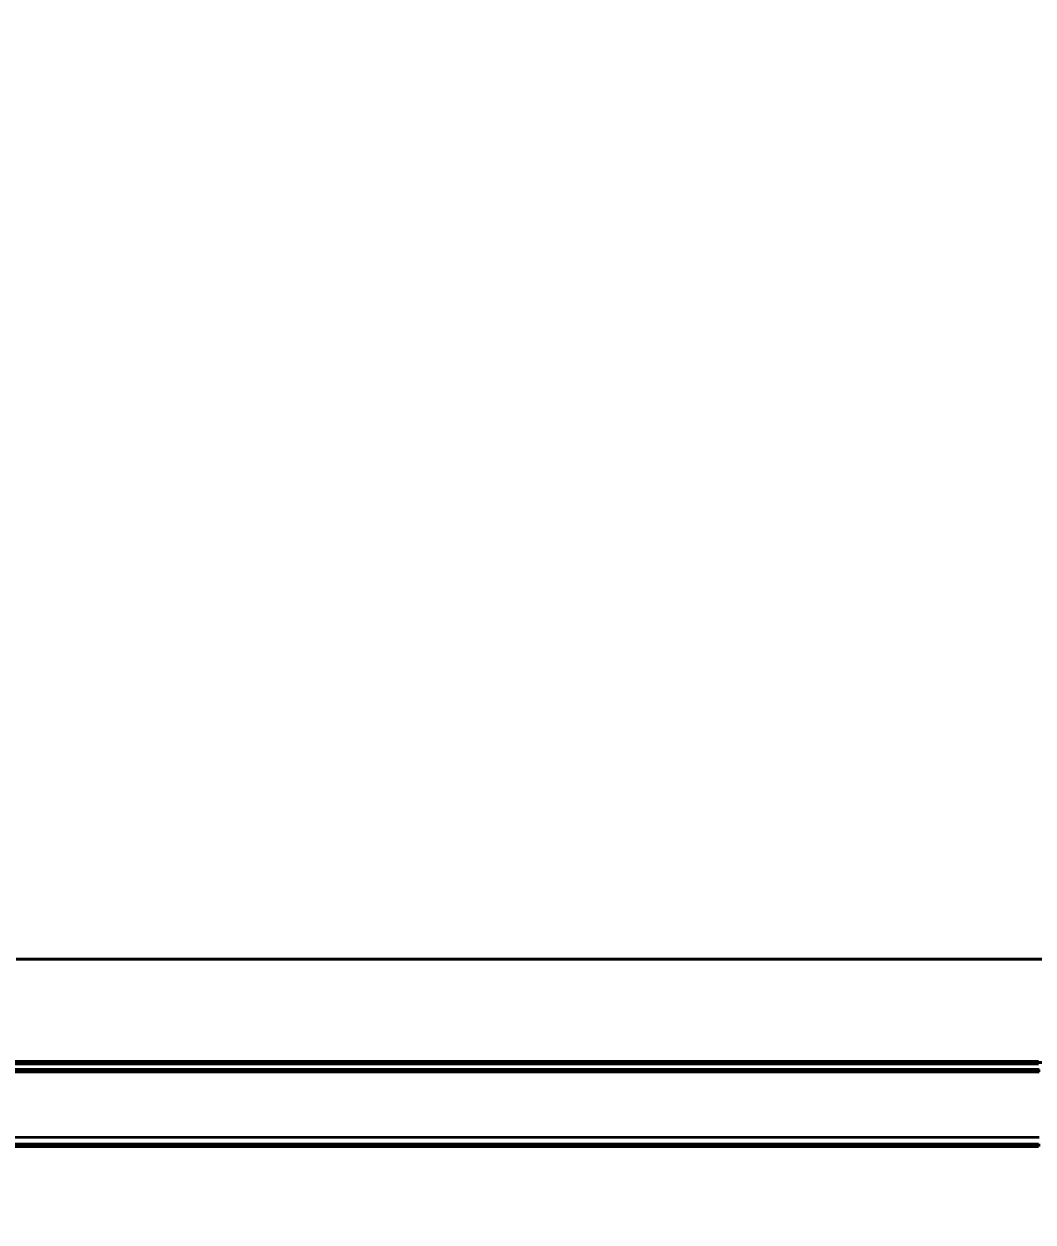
# Model space of a CAD drawing. Header units: millimetres. Extents: x 0 to 1554, y 0 to 420.
# Drawn here: x 103.12 to 118.73, y 175.15 to 193.68 of the extents above; entities that cross this region are included whole.
import ezdxf

# ---------------------------------------------------------------- set-up
doc = ezdxf.new("R2010")
doc.units = ezdxf.units.MM
doc.linetypes.add('IRAM-E-TRAZOS', pattern=[5, 4, -1])
for name, color, linetype, lineweight in [('01-VISIBLE', 7, 'CONTINUOUS', 70), ('02-OCULTA', 4, 'IRAM-E-TRAZOS', 35), ('04-COTA', 3, 'CONTINUOUS', 18)]:
    doc.layers.add(name, color=color, linetype=linetype, lineweight=lineweight)
doc.styles.add('ISO3098', font='isocpeur.ttf')
doc.dimstyles.new('FLAMA-IRAM', dxfattribs={"dimtxt": 3.5, "dimasz": 3.5, "dimexe": 2, "dimexo": 1.5, "dimgap": 1, "dimtad": 1, "dimdec": 1, "dimtxsty": 'ISO3098', "dimblk": 'IRAM_FLECHA', "dimblk1": 'IRAM_FLECHA', "dimblk2": 'IRAM_FLECHA', "dimcen": 2.5, "dimclrd": 256, "dimclre": 256, "dimclrt": 256, "dimazin": 3, "dimtfac": 1, "dimtmove": 0, "dimatfit": 3, "dimlwd": 18, "dimlwe": 18})

# ---------------------------------------------------------------- blocks, each defined once
blk = doc.blocks.new('IRAM_FLECHA')
blk.add_solid([(0, 0), (-1, 0.125), (-1, -0.125)])

msp = doc.modelspace()

# ---------------------------------------------------------------- linework, layer by layer
at = {"layer": '01-VISIBLE'}
for points in [[(102.97, 177.613), (103.13, 177.613), (103.29, 177.613), (103.45, 177.613), (103.61, 177.613), (103.77, 177.613), (103.93, 177.613), (104.09, 177.613), (104.25, 177.613), (104.41, 177.613), (104.57, 177.613), (104.73, 177.613), (104.89, 177.613), (105.05, 177.613), (105.21, 177.613), (105.37, 177.613), (105.53, 177.613), (105.69, 177.613), (105.85, 177.613), (106.01, 177.613), (106.17, 177.613), (106.33, 177.613), (106.49, 177.613), (106.65, 177.613), (106.81, 177.613), (106.97, 177.613), (107.13, 177.613), (107.29, 177.613), (107.45, 177.613), (107.61, 177.613), (107.77, 177.613), (107.93, 177.613), (108.09, 177.613), (108.25, 177.613), (108.41, 177.613), (108.57, 177.613), (108.73, 177.613), (108.89, 177.613), (109.05, 177.613), (109.21, 177.613), (109.37, 177.613), (109.53, 177.613), (109.69, 177.613), (109.85, 177.613), (110.01, 177.613), (110.17, 177.613), (110.33, 177.613), (110.49, 177.613), (110.65, 177.613), (110.81, 177.613), (110.97, 177.613), (111.13, 177.613), (111.29, 177.613), (111.45, 177.613), (111.61, 177.613), (111.77, 177.613), (111.93, 177.613), (112.09, 177.613), (112.25, 177.613), (112.41, 177.613), (112.57, 177.613), (112.73, 177.613), (112.89, 177.613), (113.05, 177.613), (113.21, 177.613), (113.37, 177.613), (113.53, 177.613), (113.69, 177.613), (113.85, 177.613), (114.01, 177.613), (114.17, 177.613), (114.33, 177.613), (114.49, 177.613), (114.65, 177.613), (114.81, 177.613), (114.97, 177.613), (115.13, 177.613), (115.29, 177.613), (115.45, 177.613), (115.61, 177.613), (115.77, 177.613), (115.93, 177.613), (116.09, 177.613), (116.25, 177.613), (116.41, 177.613), (116.57, 177.613), (116.73, 177.613), (116.89, 177.613), (117.05, 177.613), (117.21, 177.613), (117.37, 177.613), (117.53, 177.613), (117.69, 177.613), (117.85, 177.613), (118.01, 177.613), (118.17, 177.613), (118.33, 177.613), (118.49, 177.613), (118.65, 177.613), (118.81, 177.613)], [(118.824, 177.485), (118.666, 177.485), (118.508, 177.485), (118.349, 177.485), (118.191, 177.485), (118.032, 177.485), (117.874, 177.485), (117.716, 177.485), (117.557, 177.485), (117.399, 177.485), (117.24, 177.485), (117.082, 177.485), (116.924, 177.485), (116.765, 177.485), (116.607, 177.485), (116.448, 177.485), (116.29, 177.485), (116.132, 177.485), (115.973, 177.485), (115.815, 177.485), (115.656, 177.485), (115.498, 177.485), (115.34, 177.485), (115.181, 177.485), (115.023, 177.485), (114.864, 177.485), (114.706, 177.485), (114.548, 177.485), (114.389, 177.485), (114.231, 177.485), (114.072, 177.485), (113.914, 177.485), (113.756, 177.485), (113.597, 177.485), (113.439, 177.485), (113.28, 177.485), (113.122, 177.485), (112.964, 177.485), (112.805, 177.485), (112.647, 177.485), (112.488, 177.485), (112.33, 177.485), (112.172, 177.485), (112.013, 177.485), (111.855, 177.485), (111.696, 177.485), (111.538, 177.485), (111.38, 177.485), (111.221, 177.485), (111.063, 177.485), (110.904, 177.485), (110.746, 177.485), (110.588, 177.485), (110.429, 177.485), (110.271, 177.485), (110.112, 177.485), (109.954, 177.485), (109.796, 177.485), (109.637, 177.485), (109.479, 177.485), (109.32, 177.485), (109.162, 177.485), (109.004, 177.485), (108.845, 177.485), (108.687, 177.485), (108.528, 177.485), (108.37, 177.485), (108.212, 177.485), (108.053, 177.485), (107.895, 177.485), (107.736, 177.485), (107.578, 177.485), (107.42, 177.485), (107.261, 177.485), (107.103, 177.485), (106.944, 177.485), (106.786, 177.485), (106.628, 177.485), (106.469, 177.485), (106.311, 177.485), (106.152, 177.485), (105.994, 177.485), (105.836, 177.485), (105.677, 177.485), (105.519, 177.485), (105.36, 177.485), (105.202, 177.485), (105.044, 177.485), (104.885, 177.485), (104.727, 177.485), (104.568, 177.485), (104.41, 177.485), (104.252, 177.485), (104.093, 177.485), (103.935, 177.485), (103.776, 177.485), (103.618, 177.485), (103.46, 177.485), (103.301, 177.485), (103.143, 177.485), (102.984, 177.485)], [(102.97, 176.333), (103.13, 176.333), (103.29, 176.333), (103.45, 176.333), (103.61, 176.333), (103.77, 176.333), (103.93, 176.333), (104.09, 176.333), (104.25, 176.333), (104.41, 176.333), (104.57, 176.333), (104.73, 176.333), (104.89, 176.333), (105.05, 176.333), (105.21, 176.333), (105.37, 176.333), (105.53, 176.333), (105.69, 176.333), (105.85, 176.333), (106.01, 176.333), (106.17, 176.333), (106.33, 176.333), (106.49, 176.333), (106.65, 176.333), (106.81, 176.333), (106.97, 176.333), (107.13, 176.333), (107.29, 176.333), (107.45, 176.333), (107.61, 176.333), (107.77, 176.333), (107.93, 176.333), (108.09, 176.333), (108.25, 176.333), (108.41, 176.333), (108.57, 176.333), (108.73, 176.333), (108.89, 176.333), (109.05, 176.333), (109.21, 176.333), (109.37, 176.333), (109.53, 176.333), (109.69, 176.333), (109.85, 176.333), (110.01, 176.333), (110.17, 176.333), (110.33, 176.333), (110.49, 176.333), (110.65, 176.333), (110.81, 176.333), (110.97, 176.333), (111.13, 176.333), (111.29, 176.333), (111.45, 176.333), (111.61, 176.333), (111.77, 176.333), (111.93, 176.333), (112.09, 176.333), (112.25, 176.333), (112.41, 176.333), (112.57, 176.333), (112.73, 176.333), (112.89, 176.333), (113.05, 176.333), (113.21, 176.333), (113.37, 176.333), (113.53, 176.333), (113.69, 176.333), (113.85, 176.333), (114.01, 176.333), (114.17, 176.333), (114.33, 176.333), (114.49, 176.333), (114.65, 176.333), (114.81, 176.333), (114.97, 176.333), (115.13, 176.333), (115.29, 176.333), (115.45, 176.333), (115.61, 176.333), (115.77, 176.333), (115.93, 176.333), (116.09, 176.333), (116.25, 176.333), (116.41, 176.333), (116.57, 176.333), (116.73, 176.333), (116.89, 176.333), (117.05, 176.333), (117.21, 176.333), (117.37, 176.333), (117.53, 176.333), (117.69, 176.333), (117.85, 176.333), (118.01, 176.333), (118.17, 176.333), (118.33, 176.333), (118.49, 176.333), (118.65, 176.333), (118.81, 176.333)]]:
    msp.add_lwpolyline(points, dxfattribs=at)
at = {"layer": '02-OCULTA'}
for points in [[(118.839, 179.213), (118.682, 179.213), (118.525, 179.213), (118.368, 179.213), (118.212, 179.213), (118.055, 179.213), (117.898, 179.213), (117.741, 179.213), (117.584, 179.213), (117.428, 179.213), (117.271, 179.213), (117.114, 179.213), (116.957, 179.213), (116.8, 179.213), (116.644, 179.213), (116.487, 179.213), (116.33, 179.213), (116.173, 179.213), (116.016, 179.213), (115.86, 179.213), (115.703, 179.213), (115.546, 179.213), (115.389, 179.213), (115.232, 179.213), (115.076, 179.213), (114.919, 179.213), (114.762, 179.213), (114.605, 179.213), (114.448, 179.213), (114.292, 179.213), (114.135, 179.213), (113.978, 179.213), (113.821, 179.213), (113.664, 179.213), (113.508, 179.213), (113.351, 179.213), (113.194, 179.213), (113.037, 179.213), (112.88, 179.213), (112.724, 179.213), (112.567, 179.213), (112.41, 179.213), (112.253, 179.213), (112.096, 179.213), (111.94, 179.213), (111.783, 179.213), (111.626, 179.213), (111.469, 179.213), (111.312, 179.213), (111.156, 179.213), (110.999, 179.213), (110.842, 179.213), (110.685, 179.213), (110.528, 179.213), (110.372, 179.213), (110.215, 179.213), (110.058, 179.213), (109.901, 179.213), (109.744, 179.213), (109.588, 179.213), (109.431, 179.213), (109.274, 179.213), (109.117, 179.213), (108.96, 179.213), (108.804, 179.213), (108.647, 179.213), (108.49, 179.213), (108.333, 179.213), (108.176, 179.213), (108.02, 179.213), (107.863, 179.213), (107.706, 179.213), (107.549, 179.213), (107.392, 179.213), (107.236, 179.213), (107.079, 179.213), (106.922, 179.213), (106.765, 179.213), (106.608, 179.213), (106.452, 179.213), (106.295, 179.213), (106.138, 179.213), (105.981, 179.213), (105.824, 179.213), (105.668, 179.213), (105.511, 179.213), (105.354, 179.213), (105.197, 179.213), (105.04, 179.213), (104.884, 179.213), (104.727, 179.213), (104.57, 179.213), (104.413, 179.213), (104.256, 179.213), (104.1, 179.213), (103.943, 179.213), (103.786, 179.213), (103.629, 179.213), (103.472, 179.213), (103.316, 179.213), (103.159, 179.213), (103.002, 179.213)], [(103.002, 179.213), (103.159, 179.213), (103.316, 179.213), (103.472, 179.213), (103.629, 179.213), (103.786, 179.213), (103.943, 179.213), (104.1, 179.213), (104.256, 179.213), (104.413, 179.213), (104.57, 179.213), (104.727, 179.213), (104.884, 179.213), (105.04, 179.213), (105.197, 179.213), (105.354, 179.213), (105.511, 179.213), (105.668, 179.213), (105.824, 179.213), (105.981, 179.213), (106.138, 179.213), (106.295, 179.213), (106.452, 179.213), (106.608, 179.213), (106.765, 179.213), (106.922, 179.213), (107.079, 179.213), (107.236, 179.213), (107.392, 179.213), (107.549, 179.213), (107.706, 179.213), (107.863, 179.213), (108.02, 179.213), (108.176, 179.213), (108.333, 179.213), (108.49, 179.213), (108.647, 179.213), (108.804, 179.213), (108.96, 179.213), (109.117, 179.213), (109.274, 179.213), (109.431, 179.213), (109.588, 179.213), (109.744, 179.213), (109.901, 179.213), (110.058, 179.213), (110.215, 179.213), (110.372, 179.213), (110.528, 179.213), (110.685, 179.213), (110.842, 179.213), (110.999, 179.213), (111.156, 179.213), (111.312, 179.213), (111.469, 179.213), (111.626, 179.213), (111.783, 179.213), (111.94, 179.213), (112.096, 179.213), (112.253, 179.213), (112.41, 179.213), (112.567, 179.213), (112.724, 179.213), (112.88, 179.213), (113.037, 179.213), (113.194, 179.213), (113.351, 179.213), (113.508, 179.213), (113.664, 179.213), (113.821, 179.213), (113.978, 179.213), (114.135, 179.213), (114.292, 179.213), (114.448, 179.213), (114.605, 179.213), (114.762, 179.213), (114.919, 179.213), (115.076, 179.213), (115.232, 179.213), (115.389, 179.213), (115.546, 179.213), (115.703, 179.213), (115.86, 179.213), (116.016, 179.213), (116.173, 179.213), (116.33, 179.213), (116.487, 179.213), (116.644, 179.213), (116.8, 179.213), (116.957, 179.213), (117.114, 179.213), (117.271, 179.213), (117.428, 179.213), (117.584, 179.213), (117.741, 179.213), (117.898, 179.213), (118.055, 179.213), (118.212, 179.213), (118.368, 179.213), (118.525, 179.213), (118.682, 179.213), (118.839, 179.213)], [(118.868, 179.213), (118.714, 179.213), (118.56, 179.213), (118.407, 179.213), (118.253, 179.213), (118.1, 179.213), (117.946, 179.213), (117.792, 179.213), (117.639, 179.213), (117.485, 179.213), (117.332, 179.213), (117.178, 179.213), (117.024, 179.213), (116.871, 179.213), (116.717, 179.213), (116.564, 179.213), (116.41, 179.213), (116.256, 179.213), (116.103, 179.213), (115.949, 179.213), (115.796, 179.213), (115.642, 179.213), (115.488, 179.213), (115.335, 179.213), (115.181, 179.213), (115.028, 179.213), (114.874, 179.213), (114.72, 179.213), (114.567, 179.213), (114.413, 179.213), (114.26, 179.213), (114.106, 179.213), (113.952, 179.213), (113.799, 179.213), (113.645, 179.213), (113.492, 179.213), (113.338, 179.213), (113.184, 179.213), (113.031, 179.213), (112.877, 179.213), (112.724, 179.213), (112.57, 179.213), (112.416, 179.213), (112.263, 179.213), (112.109, 179.213), (111.956, 179.213), (111.802, 179.213), (111.648, 179.213), (111.495, 179.213), (111.341, 179.213), (111.188, 179.213), (111.034, 179.213), (110.88, 179.213), (110.727, 179.213), (110.573, 179.213), (110.42, 179.213), (110.266, 179.213), (110.112, 179.213), (109.959, 179.213), (109.805, 179.213), (109.652, 179.213), (109.498, 179.213), (109.344, 179.213), (109.191, 179.213), (109.037, 179.213), (108.884, 179.213), (108.73, 179.213), (108.576, 179.213), (108.423, 179.213), (108.269, 179.213), (108.116, 179.213), (107.962, 179.213), (107.808, 179.213), (107.655, 179.213), (107.501, 179.213), (107.348, 179.213), (107.194, 179.213), (107.04, 179.213), (106.887, 179.213), (106.733, 179.213), (106.58, 179.213), (106.426, 179.213), (106.272, 179.213), (106.119, 179.213), (105.965, 179.213), (105.812, 179.213), (105.658, 179.213), (105.504, 179.213), (105.351, 179.213), (105.197, 179.213), (105.044, 179.213), (104.89, 179.213), (104.736, 179.213), (104.583, 179.213), (104.429, 179.213), (104.276, 179.213), (104.122, 179.213), (103.968, 179.213), (103.815, 179.213), (103.661, 179.213), (103.508, 179.213), (103.354, 179.213), (103.2, 179.213), (103.047, 179.213)], [(103.047, 179.213), (103.2, 179.213), (103.354, 179.213), (103.508, 179.213), (103.661, 179.213), (103.815, 179.213), (103.968, 179.213), (104.122, 179.213), (104.276, 179.213), (104.429, 179.213), (104.583, 179.213), (104.736, 179.213), (104.89, 179.213), (105.044, 179.213), (105.197, 179.213), (105.351, 179.213), (105.504, 179.213), (105.658, 179.213), (105.812, 179.213), (105.965, 179.213), (106.119, 179.213), (106.272, 179.213), (106.426, 179.213), (106.58, 179.213), (106.733, 179.213), (106.887, 179.213), (107.04, 179.213), (107.194, 179.213), (107.348, 179.213), (107.501, 179.213), (107.655, 179.213), (107.808, 179.213), (107.962, 179.213), (108.116, 179.213), (108.269, 179.213), (108.423, 179.213), (108.576, 179.213), (108.73, 179.213), (108.884, 179.213), (109.037, 179.213), (109.191, 179.213), (109.344, 179.213), (109.498, 179.213), (109.652, 179.213), (109.805, 179.213), (109.959, 179.213), (110.112, 179.213), (110.266, 179.213), (110.42, 179.213), (110.573, 179.213), (110.727, 179.213), (110.88, 179.213), (111.034, 179.213), (111.188, 179.213), (111.341, 179.213), (111.495, 179.213), (111.648, 179.213), (111.802, 179.213), (111.956, 179.213), (112.109, 179.213), (112.263, 179.213), (112.416, 179.213), (112.57, 179.213), (112.724, 179.213), (112.877, 179.213), (113.031, 179.213), (113.184, 179.213), (113.338, 179.213), (113.492, 179.213), (113.645, 179.213), (113.799, 179.213), (113.952, 179.213), (114.106, 179.213), (114.26, 179.213), (114.413, 179.213), (114.567, 179.213), (114.72, 179.213), (114.874, 179.213), (115.028, 179.213), (115.181, 179.213), (115.335, 179.213), (115.488, 179.213), (115.642, 179.213), (115.796, 179.213), (115.949, 179.213), (116.103, 179.213), (116.256, 179.213), (116.41, 179.213), (116.564, 179.213), (116.717, 179.213), (116.871, 179.213), (117.024, 179.213), (117.178, 179.213), (117.332, 179.213), (117.485, 179.213), (117.639, 179.213), (117.792, 179.213), (117.946, 179.213), (118.1, 179.213), (118.253, 179.213), (118.407, 179.213), (118.56, 179.213), (118.714, 179.213), (118.868, 179.213)], [(118.81, 177.613), (118.65, 177.613), (118.49, 177.613), (118.33, 177.613), (118.17, 177.613), (118.01, 177.613), (117.85, 177.613), (117.69, 177.613), (117.53, 177.613), (117.37, 177.613), (117.21, 177.613), (117.05, 177.613), (116.89, 177.613), (116.73, 177.613), (116.57, 177.613), (116.41, 177.613), (116.25, 177.613), (116.09, 177.613), (115.93, 177.613), (115.77, 177.613), (115.61, 177.613), (115.45, 177.613), (115.29, 177.613), (115.13, 177.613), (114.97, 177.613), (114.81, 177.613), (114.65, 177.613), (114.49, 177.613), (114.33, 177.613), (114.17, 177.613), (114.01, 177.613), (113.85, 177.613), (113.69, 177.613), (113.53, 177.613), (113.37, 177.613), (113.21, 177.613), (113.05, 177.613), (112.89, 177.613), (112.73, 177.613), (112.57, 177.613), (112.41, 177.613), (112.25, 177.613), (112.09, 177.613), (111.93, 177.613), (111.77, 177.613), (111.61, 177.613), (111.45, 177.613), (111.29, 177.613), (111.13, 177.613), (110.97, 177.613), (110.81, 177.613), (110.65, 177.613), (110.49, 177.613), (110.33, 177.613), (110.17, 177.613), (110.01, 177.613), (109.85, 177.613), (109.69, 177.613), (109.53, 177.613), (109.37, 177.613), (109.21, 177.613), (109.05, 177.613), (108.89, 177.613), (108.73, 177.613), (108.57, 177.613), (108.41, 177.613), (108.25, 177.613), (108.09, 177.613), (107.93, 177.613), (107.77, 177.613), (107.61, 177.613), (107.45, 177.613), (107.29, 177.613), (107.13, 177.613), (106.97, 177.613), (106.81, 177.613), (106.65, 177.613), (106.49, 177.613), (106.33, 177.613), (106.17, 177.613), (106.01, 177.613), (105.85, 177.613), (105.69, 177.613), (105.53, 177.613), (105.37, 177.613), (105.21, 177.613), (105.05, 177.613), (104.89, 177.613), (104.73, 177.613), (104.57, 177.613), (104.41, 177.613), (104.25, 177.613), (104.09, 177.613), (103.93, 177.613), (103.77, 177.613), (103.61, 177.613), (103.45, 177.613), (103.29, 177.613), (103.13, 177.613), (102.97, 177.613)], [(118.839, 177.613), (118.682, 177.613), (118.525, 177.613), (118.368, 177.613), (118.212, 177.613), (118.055, 177.613), (117.898, 177.613), (117.741, 177.613), (117.584, 177.613), (117.428, 177.613), (117.271, 177.613), (117.114, 177.613), (116.957, 177.613), (116.8, 177.613), (116.644, 177.613), (116.487, 177.613), (116.33, 177.613), (116.173, 177.613), (116.016, 177.613), (115.86, 177.613), (115.703, 177.613), (115.546, 177.613), (115.389, 177.613), (115.232, 177.613), (115.076, 177.613), (114.919, 177.613), (114.762, 177.613), (114.605, 177.613), (114.448, 177.613), (114.292, 177.613), (114.135, 177.613), (113.978, 177.613), (113.821, 177.613), (113.664, 177.613), (113.508, 177.613), (113.351, 177.613), (113.194, 177.613), (113.037, 177.613), (112.88, 177.613), (112.724, 177.613), (112.567, 177.613), (112.41, 177.613), (112.253, 177.613), (112.096, 177.613), (111.94, 177.613), (111.783, 177.613), (111.626, 177.613), (111.469, 177.613), (111.312, 177.613), (111.156, 177.613), (110.999, 177.613), (110.842, 177.613), (110.685, 177.613), (110.528, 177.613), (110.372, 177.613), (110.215, 177.613), (110.058, 177.613), (109.901, 177.613), (109.744, 177.613), (109.588, 177.613), (109.431, 177.613), (109.274, 177.613), (109.117, 177.613), (108.96, 177.613), (108.804, 177.613), (108.647, 177.613), (108.49, 177.613), (108.333, 177.613), (108.176, 177.613), (108.02, 177.613), (107.863, 177.613), (107.706, 177.613), (107.549, 177.613), (107.392, 177.613), (107.236, 177.613), (107.079, 177.613), (106.922, 177.613), (106.765, 177.613), (106.608, 177.613), (106.452, 177.613), (106.295, 177.613), (106.138, 177.613), (105.981, 177.613), (105.824, 177.613), (105.668, 177.613), (105.511, 177.613), (105.354, 177.613), (105.197, 177.613), (105.04, 177.613), (104.884, 177.613), (104.727, 177.613), (104.57, 177.613), (104.413, 177.613), (104.256, 177.613), (104.1, 177.613), (103.943, 177.613), (103.786, 177.613), (103.629, 177.613), (103.472, 177.613), (103.316, 177.613), (103.159, 177.613), (103.002, 177.613)], [(103.002, 177.613), (103.159, 177.613), (103.316, 177.613), (103.472, 177.613), (103.629, 177.613), (103.786, 177.613), (103.943, 177.613), (104.1, 177.613), (104.256, 177.613), (104.413, 177.613), (104.57, 177.613), (104.727, 177.613), (104.884, 177.613), (105.04, 177.613), (105.197, 177.613), (105.354, 177.613), (105.511, 177.613), (105.668, 177.613), (105.824, 177.613), (105.981, 177.613), (106.138, 177.613), (106.295, 177.613), (106.452, 177.613), (106.608, 177.613), (106.765, 177.613), (106.922, 177.613), (107.079, 177.613), (107.236, 177.613), (107.392, 177.613), (107.549, 177.613), (107.706, 177.613), (107.863, 177.613), (108.02, 177.613), (108.176, 177.613), (108.333, 177.613), (108.49, 177.613), (108.647, 177.613), (108.804, 177.613), (108.96, 177.613), (109.117, 177.613), (109.274, 177.613), (109.431, 177.613), (109.588, 177.613), (109.744, 177.613), (109.901, 177.613), (110.058, 177.613), (110.215, 177.613), (110.372, 177.613), (110.528, 177.613), (110.685, 177.613), (110.842, 177.613), (110.999, 177.613), (111.156, 177.613), (111.312, 177.613), (111.469, 177.613), (111.626, 177.613), (111.783, 177.613), (111.94, 177.613), (112.096, 177.613), (112.253, 177.613), (112.41, 177.613), (112.567, 177.613), (112.724, 177.613), (112.88, 177.613), (113.037, 177.613), (113.194, 177.613), (113.351, 177.613), (113.508, 177.613), (113.664, 177.613), (113.821, 177.613), (113.978, 177.613), (114.135, 177.613), (114.292, 177.613), (114.448, 177.613), (114.605, 177.613), (114.762, 177.613), (114.919, 177.613), (115.076, 177.613), (115.232, 177.613), (115.389, 177.613), (115.546, 177.613), (115.703, 177.613), (115.86, 177.613), (116.016, 177.613), (116.173, 177.613), (116.33, 177.613), (116.487, 177.613), (116.644, 177.613), (116.8, 177.613), (116.957, 177.613), (117.114, 177.613), (117.271, 177.613), (117.428, 177.613), (117.584, 177.613), (117.741, 177.613), (117.898, 177.613), (118.055, 177.613), (118.212, 177.613), (118.368, 177.613), (118.525, 177.613), (118.682, 177.613), (118.839, 177.613)], [(118.839, 177.613), (118.682, 177.613), (118.525, 177.613), (118.368, 177.613), (118.212, 177.613), (118.055, 177.613), (117.898, 177.613), (117.741, 177.613), (117.584, 177.613), (117.428, 177.613), (117.271, 177.613), (117.114, 177.613), (116.957, 177.613), (116.8, 177.613), (116.644, 177.613), (116.487, 177.613), (116.33, 177.613), (116.173, 177.613), (116.016, 177.613), (115.86, 177.613), (115.703, 177.613), (115.546, 177.613), (115.389, 177.613), (115.232, 177.613), (115.076, 177.613), (114.919, 177.613), (114.762, 177.613), (114.605, 177.613), (114.448, 177.613), (114.292, 177.613), (114.135, 177.613), (113.978, 177.613), (113.821, 177.613), (113.664, 177.613), (113.508, 177.613), (113.351, 177.613), (113.194, 177.613), (113.037, 177.613), (112.88, 177.613), (112.724, 177.613), (112.567, 177.613), (112.41, 177.613), (112.253, 177.613), (112.096, 177.613), (111.94, 177.613), (111.783, 177.613), (111.626, 177.613), (111.469, 177.613), (111.312, 177.613), (111.156, 177.613), (110.999, 177.613), (110.842, 177.613), (110.685, 177.613), (110.528, 177.613), (110.372, 177.613), (110.215, 177.613), (110.058, 177.613), (109.901, 177.613), (109.744, 177.613), (109.588, 177.613), (109.431, 177.613), (109.274, 177.613), (109.117, 177.613), (108.96, 177.613), (108.804, 177.613), (108.647, 177.613), (108.49, 177.613), (108.333, 177.613), (108.176, 177.613), (108.02, 177.613), (107.863, 177.613), (107.706, 177.613), (107.549, 177.613), (107.392, 177.613), (107.236, 177.613), (107.079, 177.613), (106.922, 177.613), (106.765, 177.613), (106.608, 177.613), (106.452, 177.613), (106.295, 177.613), (106.138, 177.613), (105.981, 177.613), (105.824, 177.613), (105.668, 177.613), (105.511, 177.613), (105.354, 177.613), (105.197, 177.613), (105.04, 177.613), (104.884, 177.613), (104.727, 177.613), (104.57, 177.613), (104.413, 177.613), (104.256, 177.613), (104.1, 177.613), (103.943, 177.613), (103.786, 177.613), (103.629, 177.613), (103.472, 177.613), (103.316, 177.613), (103.159, 177.613), (103.002, 177.613)], [(103.002, 177.613), (103.159, 177.613), (103.316, 177.613), (103.472, 177.613), (103.629, 177.613), (103.786, 177.613), (103.943, 177.613), (104.1, 177.613), (104.256, 177.613), (104.413, 177.613), (104.57, 177.613), (104.727, 177.613), (104.884, 177.613), (105.04, 177.613), (105.197, 177.613), (105.354, 177.613), (105.511, 177.613), (105.668, 177.613), (105.824, 177.613), (105.981, 177.613), (106.138, 177.613), (106.295, 177.613), (106.452, 177.613), (106.608, 177.613), (106.765, 177.613), (106.922, 177.613), (107.079, 177.613), (107.236, 177.613), (107.392, 177.613), (107.549, 177.613), (107.706, 177.613), (107.863, 177.613), (108.02, 177.613), (108.176, 177.613), (108.333, 177.613), (108.49, 177.613), (108.647, 177.613), (108.804, 177.613), (108.96, 177.613), (109.117, 177.613), (109.274, 177.613), (109.431, 177.613), (109.588, 177.613), (109.744, 177.613), (109.901, 177.613), (110.058, 177.613), (110.215, 177.613), (110.372, 177.613), (110.528, 177.613), (110.685, 177.613), (110.842, 177.613), (110.999, 177.613), (111.156, 177.613), (111.312, 177.613), (111.469, 177.613), (111.626, 177.613), (111.783, 177.613), (111.94, 177.613), (112.096, 177.613), (112.253, 177.613), (112.41, 177.613), (112.567, 177.613), (112.724, 177.613), (112.88, 177.613), (113.037, 177.613), (113.194, 177.613), (113.351, 177.613), (113.508, 177.613), (113.664, 177.613), (113.821, 177.613), (113.978, 177.613), (114.135, 177.613), (114.292, 177.613), (114.448, 177.613), (114.605, 177.613), (114.762, 177.613), (114.919, 177.613), (115.076, 177.613), (115.232, 177.613), (115.389, 177.613), (115.546, 177.613), (115.703, 177.613), (115.86, 177.613), (116.016, 177.613), (116.173, 177.613), (116.33, 177.613), (116.487, 177.613), (116.644, 177.613), (116.8, 177.613), (116.957, 177.613), (117.114, 177.613), (117.271, 177.613), (117.428, 177.613), (117.584, 177.613), (117.741, 177.613), (117.898, 177.613), (118.055, 177.613), (118.212, 177.613), (118.368, 177.613), (118.525, 177.613), (118.682, 177.613), (118.839, 177.613)], [(118.868, 177.613), (118.714, 177.613), (118.56, 177.613), (118.407, 177.613), (118.253, 177.613), (118.1, 177.613), (117.946, 177.613), (117.792, 177.613), (117.639, 177.613), (117.485, 177.613), (117.332, 177.613), (117.178, 177.613), (117.024, 177.613), (116.871, 177.613), (116.717, 177.613), (116.564, 177.613), (116.41, 177.613), (116.256, 177.613), (116.103, 177.613), (115.949, 177.613), (115.796, 177.613), (115.642, 177.613), (115.488, 177.613), (115.335, 177.613), (115.181, 177.613), (115.028, 177.613), (114.874, 177.613), (114.72, 177.613), (114.567, 177.613), (114.413, 177.613), (114.26, 177.613), (114.106, 177.613), (113.952, 177.613), (113.799, 177.613), (113.645, 177.613), (113.492, 177.613), (113.338, 177.613), (113.184, 177.613), (113.031, 177.613), (112.877, 177.613), (112.724, 177.613), (112.57, 177.613), (112.416, 177.613), (112.263, 177.613), (112.109, 177.613), (111.956, 177.613), (111.802, 177.613), (111.648, 177.613), (111.495, 177.613), (111.341, 177.613), (111.188, 177.613), (111.034, 177.613), (110.88, 177.613), (110.727, 177.613), (110.573, 177.613), (110.42, 177.613), (110.266, 177.613), (110.112, 177.613), (109.959, 177.613), (109.805, 177.613), (109.652, 177.613), (109.498, 177.613), (109.344, 177.613), (109.191, 177.613), (109.037, 177.613), (108.884, 177.613), (108.73, 177.613), (108.576, 177.613), (108.423, 177.613), (108.269, 177.613), (108.116, 177.613), (107.962, 177.613), (107.808, 177.613), (107.655, 177.613), (107.501, 177.613), (107.348, 177.613), (107.194, 177.613), (107.04, 177.613), (106.887, 177.613), (106.733, 177.613), (106.58, 177.613), (106.426, 177.613), (106.272, 177.613), (106.119, 177.613), (105.965, 177.613), (105.812, 177.613), (105.658, 177.613), (105.504, 177.613), (105.351, 177.613), (105.197, 177.613), (105.044, 177.613), (104.89, 177.613), (104.736, 177.613), (104.583, 177.613), (104.429, 177.613), (104.276, 177.613), (104.122, 177.613), (103.968, 177.613), (103.815, 177.613), (103.661, 177.613), (103.508, 177.613), (103.354, 177.613), (103.2, 177.613), (103.047, 177.613)], [(103.047, 177.613), (103.2, 177.613), (103.354, 177.613), (103.508, 177.613), (103.661, 177.613), (103.815, 177.613), (103.968, 177.613), (104.122, 177.613), (104.276, 177.613), (104.429, 177.613), (104.583, 177.613), (104.736, 177.613), (104.89, 177.613), (105.044, 177.613), (105.197, 177.613), (105.351, 177.613), (105.504, 177.613), (105.658, 177.613), (105.812, 177.613), (105.965, 177.613), (106.119, 177.613), (106.272, 177.613), (106.426, 177.613), (106.58, 177.613), (106.733, 177.613), (106.887, 177.613), (107.04, 177.613), (107.194, 177.613), (107.348, 177.613), (107.501, 177.613), (107.655, 177.613), (107.808, 177.613), (107.962, 177.613), (108.116, 177.613), (108.269, 177.613), (108.423, 177.613), (108.576, 177.613), (108.73, 177.613), (108.884, 177.613), (109.037, 177.613), (109.191, 177.613), (109.344, 177.613), (109.498, 177.613), (109.652, 177.613), (109.805, 177.613), (109.959, 177.613), (110.112, 177.613), (110.266, 177.613), (110.42, 177.613), (110.573, 177.613), (110.727, 177.613), (110.88, 177.613), (111.034, 177.613), (111.188, 177.613), (111.341, 177.613), (111.495, 177.613), (111.648, 177.613), (111.802, 177.613), (111.956, 177.613), (112.109, 177.613), (112.263, 177.613), (112.416, 177.613), (112.57, 177.613), (112.724, 177.613), (112.877, 177.613), (113.031, 177.613), (113.184, 177.613), (113.338, 177.613), (113.492, 177.613), (113.645, 177.613), (113.799, 177.613), (113.952, 177.613), (114.106, 177.613), (114.26, 177.613), (114.413, 177.613), (114.567, 177.613), (114.72, 177.613), (114.874, 177.613), (115.028, 177.613), (115.181, 177.613), (115.335, 177.613), (115.488, 177.613), (115.642, 177.613), (115.796, 177.613), (115.949, 177.613), (116.103, 177.613), (116.256, 177.613), (116.41, 177.613), (116.564, 177.613), (116.717, 177.613), (116.871, 177.613), (117.024, 177.613), (117.178, 177.613), (117.332, 177.613), (117.485, 177.613), (117.639, 177.613), (117.792, 177.613), (117.946, 177.613), (118.1, 177.613), (118.253, 177.613), (118.407, 177.613), (118.56, 177.613), (118.714, 177.613), (118.868, 177.613)], [(118.836, 177.485), (118.679, 177.485), (118.522, 177.485), (118.365, 177.485), (118.207, 177.485), (118.05, 177.485), (117.893, 177.485), (117.736, 177.485), (117.579, 177.485), (117.422, 177.485), (117.265, 177.485), (117.108, 177.485), (116.95, 177.485), (116.793, 177.485), (116.636, 177.485), (116.479, 177.485), (116.322, 177.485), (116.165, 177.485), (116.008, 177.485), (115.851, 177.485), (115.694, 177.485), (115.536, 177.485), (115.379, 177.485), (115.222, 177.485), (115.065, 177.485), (114.908, 177.485), (114.751, 177.485), (114.594, 177.485), (114.437, 177.485), (114.279, 177.485), (114.122, 177.485), (113.965, 177.485), (113.808, 177.485), (113.651, 177.485), (113.494, 177.485), (113.337, 177.485), (113.18, 177.485), (113.022, 177.485), (112.865, 177.485), (112.708, 177.485), (112.551, 177.485), (112.394, 177.485), (112.237, 177.485), (112.08, 177.485), (111.923, 177.485), (111.766, 177.485), (111.608, 177.485), (111.451, 177.485), (111.294, 177.485), (111.137, 177.485), (110.98, 177.485), (110.823, 177.485), (110.666, 177.485), (110.509, 177.485), (110.351, 177.485), (110.194, 177.485), (110.037, 177.485), (109.88, 177.485), (109.723, 177.485), (109.566, 177.485), (109.409, 177.485), (109.252, 177.485), (109.094, 177.485), (108.937, 177.485), (108.78, 177.485), (108.623, 177.485), (108.466, 177.485), (108.309, 177.485), (108.152, 177.485), (107.995, 177.485), (107.838, 177.485), (107.68, 177.485), (107.523, 177.485), (107.366, 177.485), (107.209, 177.485), (107.052, 177.485), (106.895, 177.485), (106.738, 177.485), (106.581, 177.485), (106.423, 177.485), (106.266, 177.485), (106.109, 177.485), (105.952, 177.485), (105.795, 177.485), (105.638, 177.485), (105.481, 177.485), (105.324, 177.485), (105.166, 177.485), (105.009, 177.485), (104.852, 177.485), (104.695, 177.485), (104.538, 177.485), (104.381, 177.485), (104.224, 177.485), (104.067, 177.485), (103.91, 177.485), (103.752, 177.485), (103.595, 177.485), (103.438, 177.485), (103.281, 177.485), (103.124, 177.485)], [(102.984, 176.461), (103.143, 176.461), (103.301, 176.461), (103.46, 176.461), (103.618, 176.461), (103.776, 176.461), (103.935, 176.461), (104.093, 176.461), (104.252, 176.461), (104.41, 176.461), (104.568, 176.461), (104.727, 176.461), (104.885, 176.461), (105.044, 176.461), (105.202, 176.461), (105.36, 176.461), (105.519, 176.461), (105.677, 176.461), (105.836, 176.461), (105.994, 176.461), (106.152, 176.461), (106.311, 176.461), (106.469, 176.461), (106.628, 176.461), (106.786, 176.461), (106.944, 176.461), (107.103, 176.461), (107.261, 176.461), (107.42, 176.461), (107.578, 176.461), (107.736, 176.461), (107.895, 176.461), (108.053, 176.461), (108.212, 176.461), (108.37, 176.461), (108.528, 176.461), (108.687, 176.461), (108.845, 176.461), (109.004, 176.461), (109.162, 176.461), (109.32, 176.461), (109.479, 176.461), (109.637, 176.461), (109.796, 176.461), (109.954, 176.461), (110.112, 176.461), (110.271, 176.461), (110.429, 176.461), (110.588, 176.461), (110.746, 176.461), (110.904, 176.461), (111.063, 176.461), (111.221, 176.461), (111.38, 176.461), (111.538, 176.461), (111.696, 176.461), (111.855, 176.461), (112.013, 176.461), (112.172, 176.461), (112.33, 176.461), (112.488, 176.461), (112.647, 176.461), (112.805, 176.461), (112.964, 176.461), (113.122, 176.461), (113.28, 176.461), (113.439, 176.461), (113.597, 176.461), (113.756, 176.461), (113.914, 176.461), (114.072, 176.461), (114.231, 176.461), (114.389, 176.461), (114.548, 176.461), (114.706, 176.461), (114.864, 176.461), (115.023, 176.461), (115.181, 176.461), (115.34, 176.461), (115.498, 176.461), (115.656, 176.461), (115.815, 176.461), (115.973, 176.461), (116.132, 176.461), (116.29, 176.461), (116.448, 176.461), (116.607, 176.461), (116.765, 176.461), (116.924, 176.461), (117.082, 176.461), (117.24, 176.461), (117.399, 176.461), (117.557, 176.461), (117.716, 176.461), (117.874, 176.461), (118.032, 176.461), (118.191, 176.461), (118.349, 176.461), (118.508, 176.461), (118.666, 176.461), (118.824, 176.461)], [(102.984, 176.461), (103.143, 176.461), (103.301, 176.461), (103.46, 176.461), (103.618, 176.461), (103.776, 176.461), (103.935, 176.461), (104.093, 176.461), (104.252, 176.461), (104.41, 176.461), (104.568, 176.461), (104.727, 176.461), (104.885, 176.461), (105.044, 176.461), (105.202, 176.461), (105.36, 176.461), (105.519, 176.461), (105.677, 176.461), (105.836, 176.461), (105.994, 176.461), (106.152, 176.461), (106.311, 176.461), (106.469, 176.461), (106.628, 176.461), (106.786, 176.461), (106.944, 176.461), (107.103, 176.461), (107.261, 176.461), (107.42, 176.461), (107.578, 176.461), (107.736, 176.461), (107.895, 176.461), (108.053, 176.461), (108.212, 176.461), (108.37, 176.461), (108.528, 176.461), (108.687, 176.461), (108.845, 176.461), (109.004, 176.461), (109.162, 176.461), (109.32, 176.461), (109.479, 176.461), (109.637, 176.461), (109.796, 176.461), (109.954, 176.461), (110.112, 176.461), (110.271, 176.461), (110.429, 176.461), (110.588, 176.461), (110.746, 176.461), (110.904, 176.461), (111.063, 176.461), (111.221, 176.461), (111.38, 176.461), (111.538, 176.461), (111.696, 176.461), (111.855, 176.461), (112.013, 176.461), (112.172, 176.461), (112.33, 176.461), (112.488, 176.461), (112.647, 176.461), (112.805, 176.461), (112.964, 176.461), (113.122, 176.461), (113.28, 176.461), (113.439, 176.461), (113.597, 176.461), (113.756, 176.461), (113.914, 176.461), (114.072, 176.461), (114.231, 176.461), (114.389, 176.461), (114.548, 176.461), (114.706, 176.461), (114.864, 176.461), (115.023, 176.461), (115.181, 176.461), (115.34, 176.461), (115.498, 176.461), (115.656, 176.461), (115.815, 176.461), (115.973, 176.461), (116.132, 176.461), (116.29, 176.461), (116.448, 176.461), (116.607, 176.461), (116.765, 176.461), (116.924, 176.461), (117.082, 176.461), (117.24, 176.461), (117.399, 176.461), (117.557, 176.461), (117.716, 176.461), (117.874, 176.461), (118.032, 176.461), (118.191, 176.461), (118.349, 176.461), (118.508, 176.461), (118.666, 176.461), (118.824, 176.461)], [(118.81, 176.333), (118.65, 176.333), (118.49, 176.333), (118.33, 176.333), (118.17, 176.333), (118.01, 176.333), (117.85, 176.333), (117.69, 176.333), (117.53, 176.333), (117.37, 176.333), (117.21, 176.333), (117.05, 176.333), (116.89, 176.333), (116.73, 176.333), (116.57, 176.333), (116.41, 176.333), (116.25, 176.333), (116.09, 176.333), (115.93, 176.333), (115.77, 176.333), (115.61, 176.333), (115.45, 176.333), (115.29, 176.333), (115.13, 176.333), (114.97, 176.333), (114.81, 176.333), (114.65, 176.333), (114.49, 176.333), (114.33, 176.333), (114.17, 176.333), (114.01, 176.333), (113.85, 176.333), (113.69, 176.333), (113.53, 176.333), (113.37, 176.333), (113.21, 176.333), (113.05, 176.333), (112.89, 176.333), (112.73, 176.333), (112.57, 176.333), (112.41, 176.333), (112.25, 176.333), (112.09, 176.333), (111.93, 176.333), (111.77, 176.333), (111.61, 176.333), (111.45, 176.333), (111.29, 176.333), (111.13, 176.333), (110.97, 176.333), (110.81, 176.333), (110.65, 176.333), (110.49, 176.333), (110.33, 176.333), (110.17, 176.333), (110.01, 176.333), (109.85, 176.333), (109.69, 176.333), (109.53, 176.333), (109.37, 176.333), (109.21, 176.333), (109.05, 176.333), (108.89, 176.333), (108.73, 176.333), (108.57, 176.333), (108.41, 176.333), (108.25, 176.333), (108.09, 176.333), (107.93, 176.333), (107.77, 176.333), (107.61, 176.333), (107.45, 176.333), (107.29, 176.333), (107.13, 176.333), (106.97, 176.333), (106.81, 176.333), (106.65, 176.333), (106.49, 176.333), (106.33, 176.333), (106.17, 176.333), (106.01, 176.333), (105.85, 176.333), (105.69, 176.333), (105.53, 176.333), (105.37, 176.333), (105.21, 176.333), (105.05, 176.333), (104.89, 176.333), (104.73, 176.333), (104.57, 176.333), (104.41, 176.333), (104.25, 176.333), (104.09, 176.333), (103.93, 176.333), (103.77, 176.333), (103.61, 176.333), (103.45, 176.333), (103.29, 176.333), (103.13, 176.333), (102.97, 176.333)], [(118.839, 176.333), (118.682, 176.333), (118.525, 176.333), (118.368, 176.333), (118.212, 176.333), (118.055, 176.333), (117.898, 176.333), (117.741, 176.333), (117.584, 176.333), (117.428, 176.333), (117.271, 176.333), (117.114, 176.333), (116.957, 176.333), (116.8, 176.333), (116.644, 176.333), (116.487, 176.333), (116.33, 176.333), (116.173, 176.333), (116.016, 176.333), (115.86, 176.333), (115.703, 176.333), (115.546, 176.333), (115.389, 176.333), (115.232, 176.333), (115.076, 176.333), (114.919, 176.333), (114.762, 176.333), (114.605, 176.333), (114.448, 176.333), (114.292, 176.333), (114.135, 176.333), (113.978, 176.333), (113.821, 176.333), (113.664, 176.333), (113.508, 176.333), (113.351, 176.333), (113.194, 176.333), (113.037, 176.333), (112.88, 176.333), (112.724, 176.333), (112.567, 176.333), (112.41, 176.333), (112.253, 176.333), (112.096, 176.333), (111.94, 176.333), (111.783, 176.333), (111.626, 176.333), (111.469, 176.333), (111.312, 176.333), (111.156, 176.333), (110.999, 176.333), (110.842, 176.333), (110.685, 176.333), (110.528, 176.333), (110.372, 176.333), (110.215, 176.333), (110.058, 176.333), (109.901, 176.333), (109.744, 176.333), (109.588, 176.333), (109.431, 176.333), (109.274, 176.333), (109.117, 176.333), (108.96, 176.333), (108.804, 176.333), (108.647, 176.333), (108.49, 176.333), (108.333, 176.333), (108.176, 176.333), (108.02, 176.333), (107.863, 176.333), (107.706, 176.333), (107.549, 176.333), (107.392, 176.333), (107.236, 176.333), (107.079, 176.333), (106.922, 176.333), (106.765, 176.333), (106.608, 176.333), (106.452, 176.333), (106.295, 176.333), (106.138, 176.333), (105.981, 176.333), (105.824, 176.333), (105.668, 176.333), (105.511, 176.333), (105.354, 176.333), (105.197, 176.333), (105.04, 176.333), (104.884, 176.333), (104.727, 176.333), (104.57, 176.333), (104.413, 176.333), (104.256, 176.333), (104.1, 176.333), (103.943, 176.333), (103.786, 176.333), (103.629, 176.333), (103.472, 176.333), (103.316, 176.333), (103.159, 176.333), (103.002, 176.333)], [(103.002, 176.333), (103.159, 176.333), (103.316, 176.333), (103.472, 176.333), (103.629, 176.333), (103.786, 176.333), (103.943, 176.333), (104.1, 176.333), (104.256, 176.333), (104.413, 176.333), (104.57, 176.333), (104.727, 176.333), (104.884, 176.333), (105.04, 176.333), (105.197, 176.333), (105.354, 176.333), (105.511, 176.333), (105.668, 176.333), (105.824, 176.333), (105.981, 176.333), (106.138, 176.333), (106.295, 176.333), (106.452, 176.333), (106.608, 176.333), (106.765, 176.333), (106.922, 176.333), (107.079, 176.333), (107.236, 176.333), (107.392, 176.333), (107.549, 176.333), (107.706, 176.333), (107.863, 176.333), (108.02, 176.333), (108.176, 176.333), (108.333, 176.333), (108.49, 176.333), (108.647, 176.333), (108.804, 176.333), (108.96, 176.333), (109.117, 176.333), (109.274, 176.333), (109.431, 176.333), (109.588, 176.333), (109.744, 176.333), (109.901, 176.333), (110.058, 176.333), (110.215, 176.333), (110.372, 176.333), (110.528, 176.333), (110.685, 176.333), (110.842, 176.333), (110.999, 176.333), (111.156, 176.333), (111.312, 176.333), (111.469, 176.333), (111.626, 176.333), (111.783, 176.333), (111.94, 176.333), (112.096, 176.333), (112.253, 176.333), (112.41, 176.333), (112.567, 176.333), (112.724, 176.333), (112.88, 176.333), (113.037, 176.333), (113.194, 176.333), (113.351, 176.333), (113.508, 176.333), (113.664, 176.333), (113.821, 176.333), (113.978, 176.333), (114.135, 176.333), (114.292, 176.333), (114.448, 176.333), (114.605, 176.333), (114.762, 176.333), (114.919, 176.333), (115.076, 176.333), (115.232, 176.333), (115.389, 176.333), (115.546, 176.333), (115.703, 176.333), (115.86, 176.333), (116.016, 176.333), (116.173, 176.333), (116.33, 176.333), (116.487, 176.333), (116.644, 176.333), (116.8, 176.333), (116.957, 176.333), (117.114, 176.333), (117.271, 176.333), (117.428, 176.333), (117.584, 176.333), (117.741, 176.333), (117.898, 176.333), (118.055, 176.333), (118.212, 176.333), (118.368, 176.333), (118.525, 176.333), (118.682, 176.333), (118.839, 176.333)]]:
    msp.add_lwpolyline(points, dxfattribs=at)

# ---------------------------------------------------------------- dimensions: what is measured, and where the dimension line sits
at = {"layer": '04-COTA'}
msp.add_linear_dim(base=(70.25, 156.613), p1=(88.25, 156.613), p2=(111.45, 333.387), angle=90, text='<>±2', dimstyle='FLAMA-IRAM', override={"dimlfac": 5}, dxfattribs=at).render()

doc.saveas('drawing.dxf')
